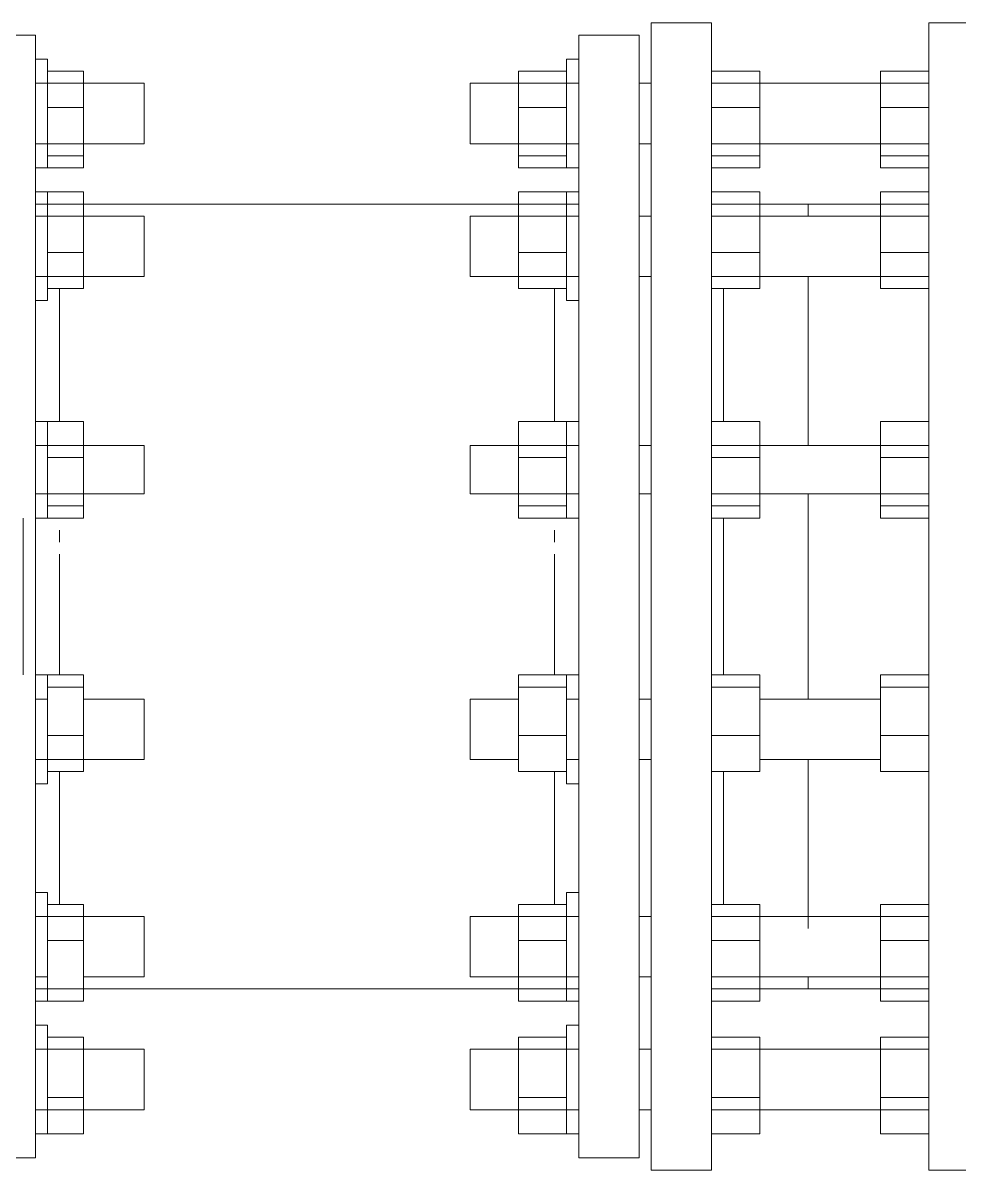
# Model space of a CAD drawing. Extents: x -187 to 52, y -9 to 65.
# Drawn here: x -148.4133 to -148.0854, y 18.4839 to 18.8857 of the extents above; entities that cross this region are included whole.
import ezdxf

# ---------------------------------------------------------------- set-up
doc = ezdxf.new("R2010")
doc.units = 0
doc.header["$MEASUREMENT"] = 0
doc.layers.add('PDF4_Geometría', color=7, linetype='Continuous')

msp = doc.modelspace()

# ---------------------------------------------------------------- linework, layer by layer
at = {"layer": 'PDF4_Geometría', "lineweight": 9}
for points in [[(-148.19745, 18.86033), (-148.19745, 18.8561), (-148.19745, 18.85187), (-148.19745, 18.84341), (-148.19745, 18.83919), (-148.19745, 18.84341), (-148.19322, 18.84341), (-148.19745, 18.84341), (-148.19322, 18.84341), (-148.19322, 18.8561), (-148.19322, 18.86456), (-148.19322, 18.86033), (-148.19322, 18.86456), (-148.19322, 18.87725), (-148.19322, 18.88571), (-148.17208, 18.88571), (-148.17208, 18.87725), (-148.17208, 18.86456), (-148.17208, 18.86879), (-148.15516, 18.86879), (-148.15516, 18.86456)], [(-148.19322, 18.88571), (-148.19322, 18.87725), (-148.19322, 18.86033), (-148.19322, 18.83496), (-148.19322, 18.79689), (-148.19322, 18.7546), (-148.19322, 18.70808), (-148.19322, 18.66156), (-148.19322, 18.61504), (-148.19322, 18.57275), (-148.19322, 18.53469), (-148.19322, 18.50932), (-148.19322, 18.4924), (-148.19322, 18.48394)], [(-148.17208, 18.88571), (-148.17208, 18.87725), (-148.17208, 18.86033), (-148.17208, 18.83496), (-148.17208, 18.79689), (-148.17208, 18.7546), (-148.17208, 18.70808), (-148.17208, 18.66156), (-148.17208, 18.61504), (-148.17208, 18.57275), (-148.17208, 18.53469), (-148.17208, 18.50932), (-148.17208, 18.4924), (-148.17208, 18.48394)], [(-148.07481, 18.88571), (-148.09595, 18.88571), (-148.09595, 18.87725), (-148.09595, 18.86456), (-148.17208, 18.86456), (-148.17208, 18.8561), (-148.17208, 18.84341), (-148.17208, 18.83496), (-148.17208, 18.83919), (-148.17208, 18.83496), (-148.17208, 18.84341), (-148.17208, 18.83496), (-148.15516, 18.83496), (-148.15516, 18.84341), (-148.11287, 18.84341), (-148.11287, 18.83496), (-148.09595, 18.83496), (-148.09595, 18.84341), (-148.09595, 18.83496), (-148.09595, 18.82227), (-148.09595, 18.81804), (-148.17208, 18.81804), (-148.17208, 18.80535), (-148.17208, 18.80112), (-148.17208, 18.79689), (-148.09595, 18.79689), (-148.09595, 18.78844), (-148.09595, 18.79689), (-148.09595, 18.80112)], [(-148.09595, 18.88571), (-148.09595, 18.87725), (-148.09595, 18.86033), (-148.09595, 18.83496), (-148.09595, 18.79689), (-148.09595, 18.7546), (-148.09595, 18.70808), (-148.09595, 18.66156), (-148.09595, 18.61504), (-148.09595, 18.57275), (-148.09595, 18.53469), (-148.09595, 18.50932), (-148.09595, 18.4924), (-148.09595, 18.48394)], [(-148.43428, 18.88148), (-148.4089, 18.88148), (-148.4089, 18.87725), (-148.4089, 18.86456), (-148.4089, 18.87302), (-148.4089, 18.86456), (-148.4089, 18.8561), (-148.4089, 18.84341), (-148.4089, 18.83073), (-148.4089, 18.8265)], [(-148.4089, 18.88148), (-148.4089, 18.87725), (-148.4089, 18.86033), (-148.4089, 18.83073), (-148.4089, 18.79689), (-148.4089, 18.7546), (-148.4089, 18.70808), (-148.4089, 18.66156), (-148.4089, 18.61504), (-148.4089, 18.57275), (-148.4089, 18.53469), (-148.4089, 18.50932), (-148.4089, 18.4924), (-148.4089, 18.48817)], [(-148.22282, 18.80958), (-148.22282, 18.80535), (-148.22282, 18.82227), (-148.23974, 18.82227), (-148.23974, 18.8265), (-148.22282, 18.8265), (-148.21859, 18.8265), (-148.22282, 18.8265), (-148.21859, 18.8265), (-148.21859, 18.83073), (-148.21859, 18.84341), (-148.21859, 18.85187), (-148.21859, 18.8561), (-148.21859, 18.86033), (-148.21859, 18.85187), (-148.21859, 18.84341), (-148.21859, 18.83496), (-148.21859, 18.83919), (-148.21859, 18.84764), (-148.21859, 18.86033), (-148.21859, 18.87302), (-148.21859, 18.86879), (-148.21859, 18.86033), (-148.21859, 18.86456), (-148.21859, 18.86033), (-148.21859, 18.86879), (-148.21859, 18.87302), (-148.21859, 18.86456), (-148.21859, 18.87725), (-148.21859, 18.88148), (-148.19745, 18.88148), (-148.19745, 18.87725), (-148.19745, 18.86456), (-148.19322, 18.86456), (-148.19745, 18.86456), (-148.19745, 18.86033), (-148.19745, 18.86456)], [(-148.21859, 18.88148), (-148.21859, 18.87725), (-148.21859, 18.86033), (-148.21859, 18.83073), (-148.21859, 18.79689), (-148.21859, 18.7546), (-148.21859, 18.70808), (-148.21859, 18.66156), (-148.21859, 18.61504), (-148.21859, 18.57275), (-148.21859, 18.53469), (-148.21859, 18.50932), (-148.21859, 18.4924), (-148.21859, 18.48817), (-148.19745, 18.48817), (-148.19745, 18.4924), (-148.19745, 18.50509), (-148.19322, 18.50509), (-148.19322, 18.50932)], [(-148.19745, 18.48817), (-148.19745, 18.4924), (-148.19745, 18.50932), (-148.19745, 18.53469), (-148.19745, 18.57275), (-148.19745, 18.61504), (-148.19745, 18.66156), (-148.19745, 18.70808), (-148.19745, 18.7546), (-148.19745, 18.79689), (-148.19745, 18.83073), (-148.19745, 18.86033), (-148.19745, 18.87725), (-148.19745, 18.88148)], [(-148.4089, 18.86456), (-148.4089, 18.87302), (-148.4089, 18.86879), (-148.4089, 18.8561), (-148.4089, 18.84341), (-148.4089, 18.83496), (-148.4089, 18.83919), (-148.4089, 18.84341)], [(-148.40467, 18.86033), (-148.40467, 18.8561), (-148.40467, 18.83919), (-148.40467, 18.83496), (-148.40467, 18.84341), (-148.40467, 18.8561), (-148.40467, 18.86879), (-148.40467, 18.87302), (-148.40467, 18.86456), (-148.40467, 18.86879), (-148.39199, 18.86879), (-148.39199, 18.86456)], [(-148.23974, 18.83919), (-148.23974, 18.83496), (-148.22282, 18.83496), (-148.22282, 18.83919), (-148.22282, 18.84764), (-148.22282, 18.86033), (-148.22282, 18.87302), (-148.22282, 18.86879), (-148.22282, 18.86033)], [(-148.23974, 18.8561), (-148.23974, 18.86879), (-148.22282, 18.86879), (-148.22282, 18.8561)], [(-148.17208, 18.86033), (-148.17208, 18.86879), (-148.17208, 18.86033)], [(-148.17208, 18.8561), (-148.17208, 18.86879), (-148.15516, 18.86879), (-148.15516, 18.8561)], [(-148.11287, 18.86456), (-148.11287, 18.86879), (-148.09595, 18.86879), (-148.09595, 18.86456), (-148.09595, 18.86033), (-148.09595, 18.86456), (-148.09595, 18.8561), (-148.09595, 18.84341), (-148.17208, 18.84341), (-148.17208, 18.83496), (-148.17208, 18.81804), (-148.17208, 18.81381)], [(-148.09595, 18.8561), (-148.09595, 18.86879), (-148.11287, 18.86879), (-148.11287, 18.8561), (-148.11287, 18.86033), (-148.11287, 18.86456), (-148.15516, 18.86456), (-148.15516, 18.86033), (-148.15516, 18.8561), (-148.15516, 18.85187), (-148.15516, 18.84764)], [(-148.09595, 18.86033), (-148.09595, 18.86879), (-148.09595, 18.86033)], [(-148.39199, 18.84341), (-148.37084, 18.84341), (-148.4089, 18.84341), (-148.40467, 18.84341), (-148.40467, 18.83919), (-148.40467, 18.83496), (-148.40467, 18.83919), (-148.40467, 18.84341), (-148.40467, 18.83496), (-148.39199, 18.83496), (-148.39199, 18.84341), (-148.39199, 18.84764), (-148.39199, 18.8561), (-148.39199, 18.86456), (-148.37084, 18.86456), (-148.4089, 18.86456), (-148.40467, 18.86456), (-148.40467, 18.8561), (-148.40467, 18.84764), (-148.40467, 18.84341), (-148.40467, 18.83919)], [(-148.23974, 18.84764), (-148.23974, 18.85187), (-148.23974, 18.8561), (-148.23974, 18.86033), (-148.23974, 18.86456)], [(-148.17208, 18.84764), (-148.17208, 18.85187), (-148.17208, 18.8561), (-148.17208, 18.86033), (-148.17208, 18.86456)], [(-148.09595, 18.86456), (-148.09595, 18.86033), (-148.09595, 18.8561), (-148.09595, 18.85187), (-148.09595, 18.84764)], [(-148.4089, 18.8561), (-148.4089, 18.86033)], [(-148.22282, 18.84764), (-148.22282, 18.85187), (-148.22282, 18.8561), (-148.22282, 18.86033), (-148.22282, 18.85187), (-148.22282, 18.84341), (-148.22282, 18.83496), (-148.23974, 18.83496), (-148.23974, 18.84341), (-148.25666, 18.84341), (-148.21859, 18.84341), (-148.22282, 18.84341), (-148.22282, 18.83496), (-148.22282, 18.83919)], [(-148.39199, 18.83919), (-148.39199, 18.8561)], [(-148.4089, 18.84764), (-148.4089, 18.85187)], [(-148.40467, 18.85187), (-148.40467, 18.84764)], [(-148.25666, 18.85187), (-148.25666, 18.84341), (-148.25666, 18.85187)], [(-148.11287, 18.84764), (-148.11287, 18.85187)], [(-148.19322, 18.81804), (-148.19322, 18.82227), (-148.19322, 18.83919), (-148.19322, 18.84341), (-148.19322, 18.83919), (-148.19322, 18.82227), (-148.19322, 18.81804), (-148.19322, 18.82227), (-148.19322, 18.83919), (-148.19322, 18.84341), (-148.19322, 18.83919), (-148.19322, 18.82227), (-148.19322, 18.81804), (-148.19745, 18.81804), (-148.19745, 18.81381), (-148.19745, 18.80535), (-148.19745, 18.80112), (-148.19745, 18.79689), (-148.19322, 18.79689), (-148.19322, 18.76306), (-148.19322, 18.73769), (-148.19322, 18.74192), (-148.19322, 18.73346), (-148.19322, 18.72077), (-148.19322, 18.71654), (-148.19322, 18.72077), (-148.19322, 18.68271), (-148.19322, 18.64888), (-148.19322, 18.63619)], [(-148.19745, 18.81804), (-148.19745, 18.82227), (-148.19745, 18.83919), (-148.19745, 18.84341)], [(-148.19322, 18.83919), (-148.19322, 18.84341), (-148.19322, 18.83919)], [(-148.19322, 18.80535), (-148.19322, 18.81804), (-148.19322, 18.82227), (-148.19322, 18.83919), (-148.19322, 18.84341)], [(-148.19322, 18.83919), (-148.19322, 18.84341), (-148.19322, 18.83919)], [(-148.17208, 18.83919), (-148.17208, 18.83496), (-148.15516, 18.83496), (-148.15516, 18.83919)], [(-148.11287, 18.83919), (-148.11287, 18.83496), (-148.09595, 18.83496), (-148.09595, 18.83919)], [(-148.37084, 18.81804), (-148.4089, 18.81804), (-148.4089, 18.82227), (-148.4089, 18.8265), (-148.40467, 18.8265), (-148.39199, 18.8265), (-148.39199, 18.82227), (-148.40467, 18.82227), (-148.40467, 18.8265), (-148.39199, 18.8265), (-148.39199, 18.82227)], [(-148.4089, 18.80535), (-148.4089, 18.81381), (-148.4089, 18.81804), (-148.4089, 18.82227), (-148.4089, 18.8265), (-148.4089, 18.81804)], [(-148.40467, 18.82227), (-148.40467, 18.8265), (-148.40467, 18.82227)], [(-148.21859, 18.82227), (-148.22282, 18.82227), (-148.22282, 18.8265), (-148.23974, 18.8265), (-148.23974, 18.82227)], [(-148.22282, 18.81804), (-148.22282, 18.82227), (-148.22282, 18.8265), (-148.22282, 18.82227), (-148.22282, 18.80958), (-148.22282, 18.79689), (-148.22282, 18.78844), (-148.21859, 18.78844), (-148.21859, 18.79689), (-148.21859, 18.80958), (-148.21859, 18.82227), (-148.21859, 18.8265), (-148.21859, 18.82227), (-148.21859, 18.81804), (-148.21859, 18.81381), (-148.21859, 18.80112), (-148.21859, 18.79689), (-148.21859, 18.78844)], [(-148.22282, 18.82227), (-148.22282, 18.8265), (-148.22282, 18.82227)], [(-148.21859, 18.8265), (-148.21859, 18.82227), (-148.21859, 18.81804)], [(-148.17208, 18.81804), (-148.17208, 18.8265), (-148.17208, 18.81804)], [(-148.15516, 18.80958), (-148.15516, 18.80535), (-148.15516, 18.82227), (-148.17208, 18.82227), (-148.17208, 18.8265)], [(-148.11287, 18.80958), (-148.11287, 18.80535), (-148.11287, 18.82227), (-148.13824, 18.82227), (-148.15516, 18.82227), (-148.15516, 18.8265), (-148.17208, 18.8265), (-148.17208, 18.82227), (-148.17208, 18.80535), (-148.17208, 18.80958)], [(-148.15516, 18.82227), (-148.15516, 18.8265), (-148.17208, 18.8265), (-148.17208, 18.81804)], [(-148.09595, 18.80958), (-148.09595, 18.80535), (-148.09595, 18.82227), (-148.09595, 18.8265), (-148.11287, 18.8265), (-148.11287, 18.81804), (-148.11287, 18.81381)], [(-148.23974, 18.80958), (-148.23974, 18.80535), (-148.23974, 18.82227), (-148.39199, 18.82227), (-148.39199, 18.80535), (-148.40467, 18.80535), (-148.40467, 18.82227), (-148.4089, 18.82227)], [(-148.39199, 18.80535), (-148.39199, 18.79267), (-148.40467, 18.79267), (-148.40467, 18.80535), (-148.40467, 18.81381), (-148.40467, 18.81804)], [(-148.39199, 18.81804), (-148.39199, 18.81381), (-148.39199, 18.80535), (-148.39199, 18.79689)], [(-148.25666, 18.79689), (-148.21859, 18.79689), (-148.21859, 18.80112), (-148.21859, 18.80535), (-148.21859, 18.81381), (-148.21859, 18.81804), (-148.25666, 18.81804)], [(-148.23974, 18.81381), (-148.23974, 18.81804)], [(-148.22282, 18.80112), (-148.22282, 18.79689), (-148.22282, 18.80112), (-148.22282, 18.81381), (-148.22282, 18.81804), (-148.22282, 18.81381)], [(-148.09595, 18.81381), (-148.09595, 18.81804), (-148.09595, 18.80535), (-148.09595, 18.80112), (-148.09595, 18.79689), (-148.09595, 18.77575), (-148.09595, 18.74192), (-148.09595, 18.73769), (-148.17208, 18.73769), (-148.17208, 18.74192), (-148.17208, 18.73346)], [(-148.15516, 18.81804), (-148.15516, 18.81381)], [(-148.23974, 18.79689), (-148.23974, 18.80112)], [(-148.19322, 18.80112), (-148.19322, 18.79689), (-148.19322, 18.76306), (-148.19322, 18.73769), (-148.19745, 18.73769), (-148.19745, 18.74192)], [(-148.17208, 18.80112), (-148.17208, 18.79689), (-148.17208, 18.78844), (-148.17208, 18.79689), (-148.17208, 18.79267), (-148.17208, 18.76306), (-148.17208, 18.73769)], [(-148.15516, 18.80112), (-148.15516, 18.79689)], [(-148.11287, 18.79689), (-148.11287, 18.80112)], [(-148.37084, 18.73769), (-148.37084, 18.725), (-148.37084, 18.72077), (-148.37084, 18.73346), (-148.37084, 18.73769), (-148.4089, 18.73769), (-148.4089, 18.7546), (-148.4089, 18.77152), (-148.4089, 18.78844), (-148.4089, 18.79689), (-148.37084, 18.79689)], [(-148.22282, 18.78844), (-148.22282, 18.79689)], [(-148.21859, 18.74192), (-148.21859, 18.73769), (-148.21859, 18.7546), (-148.21859, 18.77152), (-148.21859, 18.78844), (-148.21859, 18.79689)], [(-148.19745, 18.79689), (-148.19745, 18.76306), (-148.19745, 18.73769), (-148.19745, 18.73346), (-148.19745, 18.72923), (-148.19745, 18.72077), (-148.19745, 18.71654)], [(-148.19322, 18.79689), (-148.19322, 18.76306), (-148.19322, 18.73769)], [(-148.13824, 18.73769), (-148.13824, 18.74192), (-148.13824, 18.77575), (-148.13824, 18.79689), (-148.13824, 18.78844)], [(-148.40045, 18.74615), (-148.40045, 18.75883), (-148.40045, 18.77152), (-148.40045, 18.78421), (-148.40045, 18.79267)], [(-148.22705, 18.79267), (-148.22705, 18.78421), (-148.22705, 18.77152), (-148.22705, 18.75883), (-148.22705, 18.74615)], [(-148.16785, 18.79267), (-148.16785, 18.77998), (-148.16785, 18.7546), (-148.16785, 18.74615)], [(-148.4089, 18.78844), (-148.40467, 18.78844)], [(-148.40467, 18.74615), (-148.40467, 18.73346), (-148.39199, 18.73346), (-148.39199, 18.74615), (-148.40467, 18.74615), (-148.4089, 18.74615)], [(-148.4089, 18.73346), (-148.4089, 18.73769), (-148.4089, 18.74192), (-148.4089, 18.74615), (-148.4089, 18.74192), (-148.4089, 18.72923)], [(-148.40467, 18.72923), (-148.40467, 18.74192), (-148.40467, 18.74615), (-148.40467, 18.74192), (-148.40467, 18.73769)], [(-148.22282, 18.725), (-148.22282, 18.72077), (-148.22282, 18.72923), (-148.22282, 18.73769), (-148.22282, 18.74615)], [(-148.21859, 18.74615), (-148.21859, 18.73769), (-148.21859, 18.72923), (-148.21859, 18.72077), (-148.21859, 18.71231)], [(-148.17208, 18.73769), (-148.17208, 18.74615), (-148.17208, 18.73769)], [(-148.09595, 18.73769), (-148.09595, 18.74615), (-148.09595, 18.73769)], [(-148.4089, 18.74192), (-148.4089, 18.73346), (-148.4089, 18.72077), (-148.4089, 18.71654)], [(-148.09595, 18.725), (-148.09595, 18.72077), (-148.09595, 18.71231), (-148.09595, 18.72077), (-148.09595, 18.71654), (-148.09595, 18.72077), (-148.09595, 18.73346), (-148.09595, 18.74192), (-148.09595, 18.73769)], [(-148.40467, 18.725), (-148.40467, 18.72923), (-148.40467, 18.71654), (-148.40467, 18.71231), (-148.40467, 18.71654), (-148.40467, 18.72077), (-148.40467, 18.73346), (-148.40467, 18.73769), (-148.40467, 18.73346), (-148.40467, 18.71654), (-148.39199, 18.71654), (-148.39199, 18.73346)], [(-148.39199, 18.73769), (-148.39199, 18.73346), (-148.39199, 18.72077)], [(-148.25666, 18.72077), (-148.25666, 18.72923), (-148.25666, 18.73769), (-148.25666, 18.72923), (-148.25666, 18.72077), (-148.21859, 18.72077), (-148.21859, 18.71654), (-148.21859, 18.6954), (-148.21859, 18.67425)], [(-148.21859, 18.71654), (-148.21859, 18.72077), (-148.21859, 18.72923), (-148.21859, 18.73346), (-148.21859, 18.73769), (-148.25666, 18.73769)], [(-148.23974, 18.73346), (-148.23974, 18.71654)], [(-148.22282, 18.71654), (-148.22282, 18.73346)], [(-148.17208, 18.71654), (-148.17208, 18.73346), (-148.17208, 18.72077), (-148.17208, 18.71654), (-148.17208, 18.72077), (-148.09595, 18.72077), (-148.09595, 18.70386), (-148.09595, 18.66579), (-148.09595, 18.64888), (-148.09595, 18.63619), (-148.09595, 18.64888), (-148.09595, 18.63619), (-148.09595, 18.6235), (-148.09595, 18.61927), (-148.09595, 18.62773), (-148.09595, 18.63196)], [(-148.15516, 18.71654), (-148.15516, 18.73346)], [(-148.11287, 18.73346), (-148.11287, 18.71654)], [(-148.09595, 18.71654), (-148.09595, 18.73346)], [(-148.4089, 18.725), (-148.4089, 18.72923), (-148.4089, 18.71654), (-148.4089, 18.71231), (-148.4089, 18.71654), (-148.4089, 18.72077)], [(-148.23974, 18.72077), (-148.23974, 18.725)], [(-148.15516, 18.5643), (-148.15516, 18.54738), (-148.15516, 18.54315), (-148.17208, 18.54315), (-148.17208, 18.54738), (-148.17208, 18.55161), (-148.17208, 18.5643), (-148.17208, 18.57275), (-148.17208, 18.56852), (-148.17208, 18.58544), (-148.17208, 18.61504), (-148.17208, 18.62773), (-148.17208, 18.63196), (-148.17208, 18.6235), (-148.17208, 18.61927), (-148.17208, 18.62773), (-148.17208, 18.63196), (-148.17208, 18.64465), (-148.17208, 18.63196), (-148.17208, 18.62773), (-148.17208, 18.61927), (-148.17208, 18.6235), (-148.17208, 18.63619), (-148.17208, 18.64888), (-148.17208, 18.63619), (-148.17208, 18.64888), (-148.17208, 18.68271), (-148.17208, 18.72077), (-148.17208, 18.71231), (-148.17208, 18.72077), (-148.17208, 18.725)], [(-148.15516, 18.725), (-148.15516, 18.72077)], [(-148.11287, 18.72077), (-148.11287, 18.725)], [(-148.4089, 18.67425), (-148.4089, 18.6954), (-148.4089, 18.71654), (-148.4089, 18.72077), (-148.37084, 18.72077)], [(-148.22282, 18.71231), (-148.22282, 18.72077)], [(-148.19322, 18.72077), (-148.19322, 18.68271), (-148.19322, 18.64888)], [(-148.13824, 18.72077), (-148.13824, 18.70386), (-148.13824, 18.66579), (-148.13824, 18.64888)], [(-148.4089, 18.71231), (-148.40467, 18.71231), (-148.39199, 18.71231), (-148.39199, 18.71654)], [(-148.40467, 18.71654), (-148.40467, 18.71231)], [(-148.41313, 18.71231), (-148.41313, 18.65734)], [(-148.16785, 18.65734), (-148.16785, 18.68271), (-148.16785, 18.71231)], [(-148.40045, 18.70386), (-148.40045, 18.70808)], [(-148.22705, 18.70808), (-148.22705, 18.70386)], [(-148.40045, 18.65734), (-148.40045, 18.66579), (-148.40045, 18.67425), (-148.40045, 18.69117), (-148.40045, 18.69963)], [(-148.22705, 18.69963), (-148.22705, 18.69117), (-148.22705, 18.67425), (-148.22705, 18.66579), (-148.22705, 18.65734)], [(-148.40467, 18.64042), (-148.40467, 18.64465), (-148.40467, 18.64888), (-148.40467, 18.65734), (-148.40467, 18.65311), (-148.40467, 18.64465), (-148.40467, 18.62773), (-148.40467, 18.63619), (-148.40467, 18.64465), (-148.40467, 18.64888), (-148.4089, 18.64888), (-148.4089, 18.65311), (-148.4089, 18.67002)], [(-148.21859, 18.67002), (-148.21859, 18.65311), (-148.21859, 18.64888), (-148.21859, 18.63619), (-148.21859, 18.64465), (-148.21859, 18.64888), (-148.22282, 18.64888), (-148.22282, 18.64465), (-148.22282, 18.63196), (-148.22282, 18.62773), (-148.22282, 18.61927), (-148.22282, 18.6235), (-148.22282, 18.63619), (-148.22282, 18.64888), (-148.22282, 18.65734), (-148.22282, 18.65311), (-148.22282, 18.64888), (-148.22282, 18.64465)], [(-148.40467, 18.65734), (-148.40467, 18.65311), (-148.39199, 18.65311), (-148.39199, 18.65734), (-148.40467, 18.65734), (-148.4089, 18.65734)], [(-148.4089, 18.64888), (-148.4089, 18.63619), (-148.4089, 18.62773), (-148.4089, 18.64465), (-148.4089, 18.65311), (-148.4089, 18.65734), (-148.4089, 18.64888), (-148.4089, 18.64465), (-148.4089, 18.64042)], [(-148.21859, 18.65734), (-148.22282, 18.65734), (-148.23974, 18.65734), (-148.23974, 18.65311), (-148.22282, 18.65311)], [(-148.22282, 18.64042), (-148.22282, 18.63619), (-148.22282, 18.65311), (-148.22282, 18.65734)], [(-148.15516, 18.64042), (-148.15516, 18.63619), (-148.15516, 18.65311), (-148.17208, 18.65311), (-148.17208, 18.65734), (-148.15516, 18.65734), (-148.15516, 18.65311)], [(-148.40467, 18.65311), (-148.40467, 18.63619), (-148.39199, 18.63619), (-148.39199, 18.65311)], [(-148.23974, 18.65311), (-148.23974, 18.63619), (-148.22282, 18.63619), (-148.22282, 18.6235), (-148.23974, 18.6235), (-148.23974, 18.63619), (-148.23974, 18.64042)], [(-148.17208, 18.65311), (-148.17208, 18.63619), (-148.15516, 18.63619), (-148.15516, 18.6235), (-148.17208, 18.6235), (-148.17208, 18.63619), (-148.17208, 18.64042)], [(-148.11287, 18.65311), (-148.11287, 18.63619), (-148.09595, 18.63619), (-148.09595, 18.65311)], [(-148.37084, 18.64888), (-148.37084, 18.64042), (-148.37084, 18.63196), (-148.37084, 18.62773), (-148.37084, 18.63619), (-148.37084, 18.64465), (-148.37084, 18.64888), (-148.39199, 18.64888), (-148.39199, 18.64465), (-148.39199, 18.63619), (-148.39199, 18.62773)], [(-148.23974, 18.64465), (-148.23974, 18.64888), (-148.25666, 18.64888), (-148.25666, 18.64465), (-148.25666, 18.63619), (-148.25666, 18.62773), (-148.23974, 18.62773), (-148.23974, 18.63196)], [(-148.25666, 18.64888), (-148.25666, 18.64465), (-148.25666, 18.63619), (-148.25666, 18.62773)], [(-148.21859, 18.64888), (-148.21859, 18.64465), (-148.21859, 18.63196), (-148.21859, 18.62773)], [(-148.19745, 18.64888), (-148.19745, 18.64465), (-148.19745, 18.63619)], [(-148.17208, 18.64465), (-148.17208, 18.64888)], [(-148.11287, 18.64465), (-148.11287, 18.64888), (-148.15516, 18.64888), (-148.15516, 18.64465)], [(-148.09595, 18.64888), (-148.09595, 18.64465)], [(-148.09595, 18.54738), (-148.09595, 18.55161), (-148.09595, 18.5643), (-148.09595, 18.57275), (-148.09595, 18.56852), (-148.09595, 18.5939), (-148.09595, 18.62773), (-148.09595, 18.63196), (-148.09595, 18.6235), (-148.09595, 18.61927), (-148.09595, 18.62773), (-148.09595, 18.63196), (-148.09595, 18.64465), (-148.09595, 18.63196), (-148.09595, 18.62773)], [(-148.09595, 18.64042), (-148.09595, 18.63619), (-148.09595, 18.6235), (-148.11287, 18.6235), (-148.11287, 18.63619), (-148.11287, 18.64042)], [(-148.40467, 18.63619), (-148.40467, 18.6235), (-148.39199, 18.6235), (-148.39199, 18.63619)], [(-148.22282, 18.63196), (-148.22282, 18.62773), (-148.21859, 18.62773), (-148.21859, 18.63196), (-148.21859, 18.6235), (-148.21859, 18.61927), (-148.21859, 18.62773), (-148.21859, 18.61504), (-148.21859, 18.5939), (-148.21859, 18.58121), (-148.21859, 18.56852), (-148.21859, 18.57275), (-148.25666, 18.57275)], [(-148.19745, 18.63196), (-148.19745, 18.62773), (-148.19322, 18.62773), (-148.19322, 18.60659), (-148.19322, 18.57275), (-148.19322, 18.56852), (-148.19322, 18.57275), (-148.19322, 18.5643), (-148.19322, 18.55161), (-148.19322, 18.54738), (-148.19322, 18.53046), (-148.19322, 18.52623), (-148.19322, 18.53046), (-148.19322, 18.54738), (-148.19322, 18.55161), (-148.19322, 18.54738), (-148.19322, 18.53046), (-148.19322, 18.52623), (-148.19322, 18.53046), (-148.19322, 18.54738), (-148.19322, 18.55161), (-148.19322, 18.54738), (-148.19322, 18.53046), (-148.19322, 18.52623), (-148.19322, 18.53046), (-148.19322, 18.52623), (-148.19322, 18.53046), (-148.19322, 18.52623), (-148.19322, 18.522), (-148.19322, 18.51355)], [(-148.19322, 18.62773), (-148.19322, 18.60659), (-148.19322, 18.57275), (-148.19322, 18.56852), (-148.19322, 18.57275), (-148.19322, 18.60659), (-148.19322, 18.62773), (-148.19322, 18.60659), (-148.19322, 18.57275), (-148.19322, 18.56852), (-148.19322, 18.57275), (-148.19322, 18.60659), (-148.19322, 18.62773), (-148.19322, 18.63196)], [(-148.17208, 18.63196), (-148.17208, 18.62773)], [(-148.15516, 18.63196), (-148.15516, 18.62773), (-148.11287, 18.62773), (-148.11287, 18.63196)], [(-148.4089, 18.56852), (-148.4089, 18.58121), (-148.4089, 18.5939), (-148.4089, 18.61504), (-148.4089, 18.62773), (-148.37084, 18.62773)], [(-148.19322, 18.57275), (-148.19745, 18.57275), (-148.19745, 18.56852), (-148.19745, 18.57275), (-148.19745, 18.60659), (-148.19745, 18.62773)], [(-148.13824, 18.62773), (-148.13824, 18.5939), (-148.13824, 18.56852)], [(-148.40045, 18.57698), (-148.40045, 18.58544), (-148.40045, 18.5939), (-148.40045, 18.59813), (-148.40045, 18.61082), (-148.40045, 18.6235)], [(-148.22705, 18.6235), (-148.22705, 18.61082), (-148.22705, 18.59813), (-148.22705, 18.5939), (-148.22705, 18.58544), (-148.22705, 18.57698)], [(-148.16785, 18.57698), (-148.16785, 18.58544), (-148.16785, 18.61504), (-148.16785, 18.6235)], [(-148.4089, 18.61927), (-148.40467, 18.61927)], [(-148.22282, 18.61927), (-148.21859, 18.61927)], [(-148.43428, 18.48817), (-148.4089, 18.48817), (-148.4089, 18.4924), (-148.4089, 18.50509), (-148.4089, 18.51355), (-148.4089, 18.522), (-148.4089, 18.52623), (-148.4089, 18.53046), (-148.4089, 18.53469), (-148.4089, 18.53046), (-148.4089, 18.51778), (-148.4089, 18.522), (-148.4089, 18.52623), (-148.4089, 18.53469), (-148.4089, 18.54315), (-148.40467, 18.54315), (-148.40467, 18.55584), (-148.40467, 18.56852), (-148.40467, 18.57698), (-148.40467, 18.58121), (-148.40467, 18.57698), (-148.40467, 18.56852), (-148.40467, 18.5643), (-148.40467, 18.55161), (-148.4089, 18.55161), (-148.4089, 18.54738), (-148.4089, 18.54315), (-148.4089, 18.55161), (-148.4089, 18.5643), (-148.4089, 18.57275), (-148.37084, 18.57275)], [(-148.40467, 18.58121), (-148.4089, 18.58121), (-148.4089, 18.57698), (-148.4089, 18.56852), (-148.4089, 18.5643)], [(-148.25666, 18.55161), (-148.25666, 18.56007), (-148.25666, 18.56852), (-148.25666, 18.57275), (-148.25666, 18.56852), (-148.25666, 18.56007), (-148.25666, 18.55161), (-148.21859, 18.55161), (-148.21859, 18.56007), (-148.21859, 18.5643), (-148.21859, 18.56852), (-148.21859, 18.56007), (-148.21859, 18.57275), (-148.21859, 18.58121), (-148.21859, 18.57275), (-148.21859, 18.56852)], [(-148.21859, 18.58121), (-148.22282, 18.58121)], [(-148.4089, 18.57698), (-148.4089, 18.56852), (-148.4089, 18.55584), (-148.4089, 18.54315)], [(-148.22282, 18.5643), (-148.22282, 18.57698), (-148.23974, 18.57698), (-148.23974, 18.5643), (-148.22282, 18.5643), (-148.22282, 18.54738), (-148.21859, 18.54738)], [(-148.39199, 18.56852), (-148.39199, 18.5643), (-148.39199, 18.55161), (-148.37084, 18.55161), (-148.37084, 18.5643), (-148.37084, 18.56852), (-148.37084, 18.57275), (-148.37084, 18.56852), (-148.37084, 18.56007), (-148.37084, 18.55161)], [(-148.09595, 18.57275), (-148.17208, 18.57275)], [(-148.40467, 18.56852), (-148.40467, 18.5643), (-148.40467, 18.54738), (-148.39199, 18.54738)], [(-148.19745, 18.56852), (-148.19745, 18.5643), (-148.19745, 18.56007), (-148.19745, 18.55161), (-148.19322, 18.55161), (-148.19322, 18.54738)], [(-148.40467, 18.54738), (-148.40467, 18.54315), (-148.39199, 18.54315), (-148.39199, 18.54738), (-148.23974, 18.54738), (-148.23974, 18.54315), (-148.22282, 18.54315), (-148.22282, 18.54738), (-148.22282, 18.54315), (-148.22282, 18.54738), (-148.23974, 18.54738), (-148.23974, 18.5643)], [(-148.40467, 18.54315), (-148.39199, 18.54315), (-148.39199, 18.54738), (-148.39199, 18.5643)], [(-148.17208, 18.5643), (-148.17208, 18.54738), (-148.15516, 18.54738)], [(-148.11287, 18.5643), (-148.11287, 18.54738), (-148.09595, 18.54738), (-148.09595, 18.5643)], [(-148.4089, 18.55584), (-148.4089, 18.56007)], [(-148.40467, 18.56007), (-148.40467, 18.55584)], [(-148.21859, 18.54315), (-148.21859, 18.54738), (-148.21859, 18.55161), (-148.21859, 18.54738), (-148.21859, 18.54315), (-148.21859, 18.54738), (-148.21859, 18.56007), (-148.21859, 18.55161)], [(-148.23974, 18.55161), (-148.23974, 18.55584)], [(-148.22282, 18.55584), (-148.22282, 18.55161)], [(-148.17208, 18.55584), (-148.17208, 18.55161), (-148.17208, 18.54315), (-148.15516, 18.54315), (-148.15516, 18.54738), (-148.13824, 18.54738), (-148.11287, 18.54738), (-148.11287, 18.54315), (-148.09595, 18.54315), (-148.09595, 18.54738), (-148.09595, 18.54315), (-148.11287, 18.54315), (-148.11287, 18.54738)], [(-148.15516, 18.55584), (-148.15516, 18.55161)], [(-148.11287, 18.55161), (-148.11287, 18.55584)], [(-148.09595, 18.55584), (-148.09595, 18.55161)], [(-148.4089, 18.54738), (-148.40467, 18.54738), (-148.40467, 18.54315), (-148.40467, 18.55161)], [(-148.19745, 18.52623), (-148.19745, 18.53046), (-148.19745, 18.54738), (-148.19745, 18.55161)], [(-148.23974, 18.54738), (-148.23974, 18.54315), (-148.22282, 18.54315), (-148.21859, 18.54315), (-148.21859, 18.53469), (-148.21859, 18.52623), (-148.25666, 18.52623)], [(-148.40467, 18.51778), (-148.40467, 18.522), (-148.40467, 18.52623), (-148.40467, 18.522), (-148.40467, 18.51355), (-148.40467, 18.50509), (-148.40467, 18.49663), (-148.40467, 18.50086), (-148.40467, 18.50509), (-148.40467, 18.50086), (-148.40467, 18.49663), (-148.4089, 18.49663), (-148.40467, 18.49663), (-148.40467, 18.50086), (-148.40467, 18.51355), (-148.40467, 18.53046), (-148.40467, 18.53469), (-148.40467, 18.53046), (-148.40467, 18.52623), (-148.40467, 18.50932), (-148.39199, 18.50932), (-148.39199, 18.52623), (-148.40467, 18.52623), (-148.40467, 18.53046), (-148.39199, 18.53046), (-148.39199, 18.52623), (-148.39199, 18.522), (-148.39199, 18.51355), (-148.39199, 18.50509)], [(-148.21859, 18.51355), (-148.21859, 18.522), (-148.21859, 18.52623), (-148.21859, 18.53046), (-148.21859, 18.53469), (-148.21859, 18.52623), (-148.21859, 18.522), (-148.21859, 18.50932)], [(-148.21859, 18.50509), (-148.21859, 18.522), (-148.21859, 18.53046), (-148.21859, 18.53469), (-148.21859, 18.52623)], [(-148.17208, 18.50932), (-148.17208, 18.49663), (-148.15516, 18.49663), (-148.15516, 18.50932), (-148.17208, 18.50932), (-148.17208, 18.52623), (-148.17208, 18.53469), (-148.17208, 18.53046), (-148.15516, 18.53046), (-148.15516, 18.52623), (-148.15516, 18.522)], [(-148.09595, 18.51778), (-148.09595, 18.51355), (-148.09595, 18.522), (-148.09595, 18.52623), (-148.09595, 18.53469), (-148.09595, 18.53046), (-148.09595, 18.52623), (-148.09595, 18.53046), (-148.11287, 18.53046), (-148.11287, 18.52623), (-148.09595, 18.52623), (-148.09595, 18.53046), (-148.11287, 18.53046), (-148.11287, 18.52623), (-148.11287, 18.522)], [(-148.23974, 18.522), (-148.23974, 18.52623), (-148.23974, 18.53046), (-148.22282, 18.53046), (-148.22282, 18.52623), (-148.22282, 18.522)], [(-148.23974, 18.52623), (-148.23974, 18.50932), (-148.22282, 18.50932), (-148.22282, 18.49663), (-148.22282, 18.50509), (-148.22282, 18.49663), (-148.22282, 18.50086), (-148.22282, 18.50509), (-148.22282, 18.50932), (-148.22282, 18.52623), (-148.22282, 18.53046), (-148.23974, 18.53046), (-148.23974, 18.52623), (-148.22282, 18.52623)], [(-148.17208, 18.522), (-148.17208, 18.52623), (-148.17208, 18.53046), (-148.17208, 18.52623), (-148.17208, 18.522), (-148.17208, 18.51355), (-148.17208, 18.51778)], [(-148.17208, 18.50509), (-148.17208, 18.49663), (-148.15516, 18.49663), (-148.15516, 18.50509), (-148.15516, 18.50932), (-148.15516, 18.52623), (-148.15516, 18.53046), (-148.17208, 18.53046), (-148.17208, 18.52623), (-148.15516, 18.52623)], [(-148.19745, 18.52623), (-148.19745, 18.522), (-148.19745, 18.51355)], [(-148.11287, 18.52623), (-148.11287, 18.50932), (-148.09595, 18.50932), (-148.09595, 18.52623), (-148.09595, 18.522)], [(-148.25666, 18.51355), (-148.25666, 18.522), (-148.25666, 18.51355)], [(-148.23974, 18.51355), (-148.23974, 18.51778)], [(-148.22282, 18.51778), (-148.22282, 18.51355)], [(-148.15516, 18.51778), (-148.15516, 18.51355)], [(-148.11287, 18.51355), (-148.11287, 18.51778)], [(-148.4089, 18.51355), (-148.4089, 18.50086), (-148.4089, 18.49663), (-148.4089, 18.50086), (-148.4089, 18.50509)], [(-148.25666, 18.51355), (-148.25666, 18.50509), (-148.25666, 18.51355)], [(-148.40467, 18.50932), (-148.40467, 18.49663), (-148.39199, 18.49663), (-148.39199, 18.50932)], [(-148.19745, 18.50932), (-148.19745, 18.50509)], [(-148.19322, 18.50509), (-148.19322, 18.4924), (-148.19322, 18.48394), (-148.17208, 18.48394), (-148.17208, 18.4924), (-148.17208, 18.50509), (-148.17208, 18.50932), (-148.17208, 18.50509), (-148.09595, 18.50509), (-148.09595, 18.4924), (-148.09595, 18.48394), (-148.07481, 18.48394)], [(-148.09595, 18.50932), (-148.09595, 18.49663), (-148.11287, 18.49663), (-148.11287, 18.50932), (-148.11287, 18.50509), (-148.11287, 18.49663), (-148.09595, 18.49663), (-148.09595, 18.50509), (-148.09595, 18.50932), (-148.09595, 18.50509)], [(-148.25666, 18.50509), (-148.21859, 18.50509), (-148.21859, 18.4924), (-148.21859, 18.48817)], [(-148.17208, 18.50509), (-148.17208, 18.50086), (-148.17208, 18.50509)], [(-148.09595, 18.50509), (-148.09595, 18.50086), (-148.09595, 18.50509)]]:
    msp.add_lwpolyline(points, dxfattribs=at)
for points in [[(-148.4089, 18.87302), (-148.40467, 18.87302)], [(-148.40467, 18.86456), (-148.40467, 18.87302)], [(-148.22282, 18.86879), (-148.22282, 18.86456), (-148.22282, 18.87302), (-148.22282, 18.86879), (-148.22282, 18.86033), (-148.22282, 18.86456), (-148.21859, 18.86456), (-148.25666, 18.86456), (-148.23974, 18.86456), (-148.23974, 18.86879)], [(-148.22282, 18.87302), (-148.21859, 18.87302)], [(-148.17208, 18.83919), (-148.17208, 18.84764), (-148.17208, 18.86033), (-148.17208, 18.87302), (-148.17208, 18.86879), (-148.17208, 18.87302), (-148.17208, 18.86033), (-148.17208, 18.84764)], [(-148.17208, 18.86033), (-148.17208, 18.86879), (-148.17208, 18.87302), (-148.17208, 18.86456), (-148.17208, 18.87302), (-148.17208, 18.86879)], [(-148.09595, 18.83919), (-148.09595, 18.84764), (-148.09595, 18.86033), (-148.09595, 18.87302), (-148.09595, 18.86879), (-148.09595, 18.87302), (-148.09595, 18.86033), (-148.09595, 18.84764)], [(-148.09595, 18.86033), (-148.09595, 18.86879), (-148.09595, 18.87302), (-148.09595, 18.86456), (-148.09595, 18.87302), (-148.09595, 18.86879)], [(-148.39199, 18.8561), (-148.40467, 18.8561), (-148.40467, 18.86879), (-148.39199, 18.86879)], [(-148.37084, 18.8561), (-148.37084, 18.86456), (-148.37084, 18.86033), (-148.37084, 18.85187), (-148.37084, 18.84341), (-148.37084, 18.84764)], [(-148.37084, 18.86033), (-148.37084, 18.86456), (-148.37084, 18.8561), (-148.37084, 18.84764), (-148.37084, 18.84341), (-148.37084, 18.85187)], [(-148.25666, 18.85187), (-148.25666, 18.86033), (-148.25666, 18.86456), (-148.25666, 18.86033)], [(-148.25666, 18.8561), (-148.25666, 18.84764), (-148.25666, 18.84341), (-148.25666, 18.84764), (-148.25666, 18.8561), (-148.25666, 18.86456)], [(-148.17208, 18.86456), (-148.17208, 18.86033)], [(-148.17208, 18.84341), (-148.17208, 18.85187), (-148.17208, 18.86033), (-148.17208, 18.85187)], [(-148.09595, 18.84341), (-148.09595, 18.85187), (-148.09595, 18.86033), (-148.09595, 18.85187)], [(-148.22282, 18.83919), (-148.22282, 18.8561), (-148.23974, 18.8561), (-148.23974, 18.83919)], [(-148.15516, 18.83919), (-148.15516, 18.8561), (-148.17208, 18.8561), (-148.17208, 18.83919)], [(-148.11287, 18.8561), (-148.11287, 18.83919), (-148.09595, 18.83919), (-148.09595, 18.8561)], [(-148.4089, 18.84341), (-148.4089, 18.83919), (-148.4089, 18.83496), (-148.4089, 18.83919)], [(-148.22282, 18.84341), (-148.22282, 18.83496), (-148.22282, 18.83919)], [(-148.21859, 18.84341), (-148.21859, 18.83919), (-148.21859, 18.83496)], [(-148.19322, 18.84341), (-148.19322, 18.83919)], [(-148.17208, 18.84341), (-148.17208, 18.83496), (-148.17208, 18.83919), (-148.17208, 18.84341), (-148.17208, 18.83919), (-148.17208, 18.83496)], [(-148.09595, 18.83919), (-148.09595, 18.83496), (-148.09595, 18.84341), (-148.09595, 18.83496)], [(-148.09595, 18.84341), (-148.09595, 18.83496), (-148.09595, 18.83919), (-148.09595, 18.84341), (-148.09595, 18.83919), (-148.09595, 18.83496)], [(-148.39199, 18.83496), (-148.39199, 18.83919), (-148.40467, 18.83919), (-148.40467, 18.83496)], [(-148.40467, 18.83496), (-148.4089, 18.83496)], [(-148.21859, 18.83496), (-148.22282, 18.83496)], [(-148.4089, 18.8265), (-148.40467, 18.8265)], [(-148.40467, 18.81804), (-148.40467, 18.8265), (-148.40467, 18.82227)], [(-148.17208, 18.78844), (-148.17208, 18.79689), (-148.17208, 18.80958), (-148.17208, 18.82227), (-148.17208, 18.8265), (-148.17208, 18.82227), (-148.17208, 18.80958), (-148.17208, 18.79689)], [(-148.17208, 18.81804), (-148.17208, 18.82227), (-148.17208, 18.8265), (-148.17208, 18.82227)], [(-148.17208, 18.81804), (-148.17208, 18.82227), (-148.17208, 18.8265), (-148.17208, 18.82227), (-148.17208, 18.81804), (-148.17208, 18.82227), (-148.17208, 18.8265), (-148.17208, 18.82227)], [(-148.09595, 18.8265), (-148.09595, 18.82227), (-148.11287, 18.82227), (-148.11287, 18.8265)], [(-148.09595, 18.81804), (-148.09595, 18.82227), (-148.09595, 18.8265), (-148.09595, 18.82227)], [(-148.09595, 18.78844), (-148.09595, 18.79689), (-148.09595, 18.80958), (-148.09595, 18.82227), (-148.09595, 18.8265), (-148.09595, 18.82227), (-148.09595, 18.80958), (-148.09595, 18.79689)], [(-148.09595, 18.82227), (-148.09595, 18.8265), (-148.09595, 18.82227), (-148.09595, 18.8265)], [(-148.13824, 18.81804), (-148.13824, 18.82227)], [(-148.4089, 18.79689), (-148.4089, 18.78844), (-148.4089, 18.79267), (-148.4089, 18.80112), (-148.4089, 18.81804), (-148.4089, 18.81381), (-148.4089, 18.80535)], [(-148.40467, 18.81804), (-148.40467, 18.80112), (-148.40467, 18.79267), (-148.40467, 18.78844), (-148.40467, 18.79689), (-148.40467, 18.80535), (-148.40467, 18.81381)], [(-148.37084, 18.80535), (-148.37084, 18.81381), (-148.37084, 18.81804), (-148.37084, 18.80958), (-148.37084, 18.80112), (-148.37084, 18.79689)], [(-148.25666, 18.80112), (-148.25666, 18.79689), (-148.25666, 18.80112), (-148.25666, 18.81381), (-148.25666, 18.81804), (-148.25666, 18.81381)], [(-148.17208, 18.79689), (-148.17208, 18.80112), (-148.17208, 18.81381), (-148.17208, 18.81804), (-148.17208, 18.81381), (-148.17208, 18.80112)], [(-148.09595, 18.79689), (-148.09595, 18.80112), (-148.09595, 18.81381), (-148.09595, 18.81804), (-148.09595, 18.81381), (-148.09595, 18.80112)], [(-148.22282, 18.79267), (-148.22282, 18.80535), (-148.23974, 18.80535), (-148.23974, 18.79267)], [(-148.15516, 18.79267), (-148.15516, 18.80535), (-148.17208, 18.80535), (-148.17208, 18.79267)], [(-148.11287, 18.80535), (-148.11287, 18.79267), (-148.09595, 18.79267), (-148.09595, 18.80535)], [(-148.19322, 18.73769), (-148.19322, 18.76306), (-148.19322, 18.79689), (-148.19322, 18.76306)], [(-148.21859, 18.74615), (-148.21859, 18.73346), (-148.21859, 18.72077), (-148.21859, 18.71231), (-148.22282, 18.71231), (-148.22282, 18.72077), (-148.22282, 18.73346), (-148.22282, 18.74615), (-148.23974, 18.74615), (-148.23974, 18.73346), (-148.22282, 18.73346), (-148.22282, 18.74615)], [(-148.17208, 18.71231), (-148.17208, 18.72077), (-148.17208, 18.73346), (-148.17208, 18.74615), (-148.17208, 18.73346), (-148.17208, 18.72077)], [(-148.15516, 18.73346), (-148.17208, 18.73346), (-148.17208, 18.74615), (-148.15516, 18.74615)], [(-148.09595, 18.74615), (-148.09595, 18.73346), (-148.11287, 18.73346), (-148.11287, 18.74615)], [(-148.09595, 18.71231), (-148.09595, 18.72077), (-148.09595, 18.73346), (-148.09595, 18.74615), (-148.09595, 18.73346), (-148.09595, 18.72077)], [(-148.17208, 18.72077), (-148.17208, 18.72923), (-148.17208, 18.73769), (-148.17208, 18.72923)], [(-148.09595, 18.72077), (-148.09595, 18.72923), (-148.09595, 18.73769), (-148.09595, 18.72923)], [(-148.19322, 18.72077), (-148.19322, 18.68271), (-148.19322, 18.64888), (-148.19745, 18.64888), (-148.19745, 18.68271), (-148.19745, 18.72077)], [(-148.19322, 18.64888), (-148.19322, 18.68271), (-148.19322, 18.72077), (-148.19322, 18.68271)], [(-148.22282, 18.71231), (-148.22282, 18.71654), (-148.23974, 18.71654), (-148.23974, 18.71231)], [(-148.15516, 18.71231), (-148.15516, 18.71654), (-148.17208, 18.71654), (-148.17208, 18.71231)], [(-148.11287, 18.71654), (-148.11287, 18.71231), (-148.09595, 18.71231), (-148.09595, 18.71654)], [(-148.21859, 18.64888), (-148.21859, 18.65734), (-148.21859, 18.65311)], [(-148.17208, 18.64888), (-148.17208, 18.64465), (-148.17208, 18.64888), (-148.17208, 18.65311), (-148.17208, 18.65734), (-148.17208, 18.64888), (-148.17208, 18.65734), (-148.17208, 18.65311)], [(-148.09595, 18.65734), (-148.09595, 18.65311), (-148.11287, 18.65311), (-148.11287, 18.65734)], [(-148.09595, 18.64888), (-148.09595, 18.65311), (-148.09595, 18.65734), (-148.09595, 18.64888), (-148.09595, 18.65734), (-148.09595, 18.65311), (-148.09595, 18.64888), (-148.09595, 18.64465)], [(-148.4089, 18.62773), (-148.4089, 18.61927), (-148.4089, 18.6235)], [(-148.40467, 18.62773), (-148.40467, 18.6235), (-148.40467, 18.61927)], [(-148.22282, 18.56007), (-148.22282, 18.56852), (-148.22282, 18.57275), (-148.22282, 18.58121), (-148.22282, 18.57275)], [(-148.17208, 18.56852), (-148.17208, 18.56007), (-148.17208, 18.56852), (-148.17208, 18.57275), (-148.17208, 18.58121), (-148.17208, 18.57275), (-148.17208, 18.56007), (-148.17208, 18.57275), (-148.17208, 18.58121), (-148.17208, 18.57275)], [(-148.09595, 18.56852), (-148.09595, 18.57275), (-148.09595, 18.58121), (-148.09595, 18.57275), (-148.09595, 18.56007), (-148.09595, 18.57275), (-148.09595, 18.58121), (-148.09595, 18.57275), (-148.09595, 18.56852), (-148.09595, 18.56007)], [(-148.39199, 18.5643), (-148.40467, 18.5643), (-148.40467, 18.57698), (-148.39199, 18.57698)], [(-148.15516, 18.5643), (-148.17208, 18.5643), (-148.17208, 18.57698), (-148.15516, 18.57698)], [(-148.09595, 18.57698), (-148.09595, 18.5643), (-148.11287, 18.5643), (-148.11287, 18.57698)], [(-148.22282, 18.56007), (-148.22282, 18.54738), (-148.22282, 18.54315), (-148.22282, 18.54738), (-148.22282, 18.55161)], [(-148.17208, 18.55161), (-148.17208, 18.54738), (-148.17208, 18.54315), (-148.17208, 18.54738), (-148.17208, 18.56007), (-148.17208, 18.54738), (-148.17208, 18.54315), (-148.17208, 18.54738), (-148.17208, 18.55161), (-148.17208, 18.56007)], [(-148.09595, 18.55161), (-148.09595, 18.56007), (-148.09595, 18.55161), (-148.09595, 18.54738), (-148.09595, 18.54315), (-148.09595, 18.54738), (-148.09595, 18.56007), (-148.09595, 18.54738), (-148.09595, 18.54315), (-148.09595, 18.54738)], [(-148.09595, 18.54738), (-148.09595, 18.53469), (-148.09595, 18.52623), (-148.17208, 18.52623), (-148.17208, 18.53469), (-148.17208, 18.55161), (-148.09595, 18.55161)], [(-148.17208, 18.55161), (-148.17208, 18.54738), (-148.17208, 18.54315), (-148.17208, 18.54738)], [(-148.17208, 18.55161), (-148.17208, 18.54738), (-148.17208, 18.54315), (-148.17208, 18.54738), (-148.17208, 18.55161), (-148.17208, 18.54738), (-148.17208, 18.54315), (-148.17208, 18.54738)], [(-148.13824, 18.54738), (-148.13824, 18.55161)], [(-148.09595, 18.54738), (-148.09595, 18.54315), (-148.09595, 18.54738), (-148.09595, 18.54315)], [(-148.40467, 18.54315), (-148.4089, 18.54315)], [(-148.21859, 18.54315), (-148.22282, 18.54315)], [(-148.39199, 18.53046), (-148.40467, 18.53046), (-148.40467, 18.52623), (-148.40467, 18.53469), (-148.40467, 18.53046), (-148.40467, 18.52623), (-148.4089, 18.52623), (-148.37084, 18.52623), (-148.39199, 18.52623)], [(-148.4089, 18.53469), (-148.40467, 18.53469)], [(-148.4089, 18.52623), (-148.4089, 18.53469), (-148.4089, 18.53046)], [(-148.22282, 18.53469), (-148.21859, 18.53469)], [(-148.22282, 18.52623), (-148.22282, 18.53046), (-148.22282, 18.53469)], [(-148.22282, 18.50509), (-148.22282, 18.49663), (-148.22282, 18.50086), (-148.22282, 18.50509), (-148.22282, 18.50932), (-148.22282, 18.522), (-148.22282, 18.52623), (-148.22282, 18.53469), (-148.22282, 18.53046), (-148.22282, 18.522)], [(-148.17208, 18.52623), (-148.17208, 18.53046), (-148.17208, 18.53469)], [(-148.17208, 18.52623), (-148.17208, 18.522), (-148.17208, 18.50932), (-148.17208, 18.522), (-148.17208, 18.52623), (-148.17208, 18.53469), (-148.17208, 18.53046), (-148.17208, 18.522), (-148.17208, 18.50509), (-148.17208, 18.522), (-148.17208, 18.53046), (-148.17208, 18.53469)], [(-148.09595, 18.52623), (-148.09595, 18.53469), (-148.09595, 18.53046)], [(-148.09595, 18.52623), (-148.09595, 18.53469), (-148.09595, 18.53046), (-148.09595, 18.522), (-148.09595, 18.50509), (-148.09595, 18.522), (-148.09595, 18.53046), (-148.09595, 18.53469), (-148.09595, 18.52623), (-148.09595, 18.522), (-148.09595, 18.50932), (-148.09595, 18.522)], [(-148.19745, 18.52623), (-148.19745, 18.53046)], [(-148.19322, 18.52623), (-148.19322, 18.53046)], [(-148.37084, 18.51355), (-148.37084, 18.50509), (-148.37084, 18.50932), (-148.37084, 18.51778), (-148.37084, 18.52623), (-148.37084, 18.522)], [(-148.37084, 18.50932), (-148.37084, 18.50509), (-148.37084, 18.51355), (-148.37084, 18.522), (-148.37084, 18.52623), (-148.37084, 18.51778)], [(-148.25666, 18.50932), (-148.25666, 18.522), (-148.25666, 18.52623), (-148.25666, 18.522), (-148.25666, 18.50932), (-148.25666, 18.50509)], [(-148.19745, 18.52623), (-148.19322, 18.52623)], [(-148.22282, 18.49663), (-148.23974, 18.49663), (-148.23974, 18.50932), (-148.23974, 18.50509), (-148.23974, 18.49663)], [(-148.21859, 18.50509), (-148.21859, 18.50086), (-148.21859, 18.49663), (-148.21859, 18.50509), (-148.21859, 18.50932)], [(-148.17208, 18.50509), (-148.17208, 18.50086), (-148.17208, 18.49663), (-148.17208, 18.50509), (-148.17208, 18.49663), (-148.17208, 18.50086), (-148.17208, 18.50509), (-148.17208, 18.50932)], [(-148.09595, 18.50509), (-148.09595, 18.50932), (-148.09595, 18.50509), (-148.09595, 18.50086), (-148.09595, 18.49663), (-148.09595, 18.50509), (-148.09595, 18.49663), (-148.09595, 18.50086)], [(-148.39199, 18.49663), (-148.39199, 18.50509), (-148.37084, 18.50509), (-148.4089, 18.50509), (-148.40467, 18.50509), (-148.40467, 18.49663)], [(-148.4089, 18.50086), (-148.4089, 18.50509), (-148.4089, 18.49663)], [(-148.21859, 18.50509), (-148.21859, 18.50086), (-148.21859, 18.49663)], [(-148.17208, 18.50509), (-148.17208, 18.49663), (-148.17208, 18.50086), (-148.17208, 18.49663)], [(-148.09595, 18.50509), (-148.09595, 18.49663), (-148.09595, 18.50086), (-148.09595, 18.49663)], [(-148.21859, 18.49663), (-148.22282, 18.49663)]]:
    msp.add_lwpolyline(points, close=True, dxfattribs=at)

doc.saveas('drawing.dxf')
